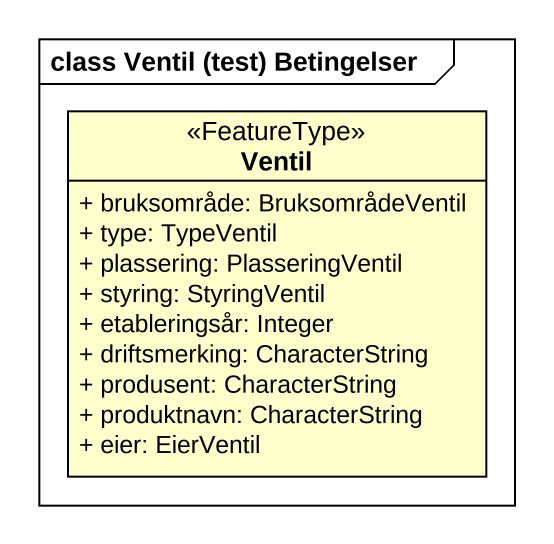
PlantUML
@startuml
mainframe class Ventil (test) Betingelser
hide circle
hide empty members
skinparam classAttributeIconSize 0
class Ventil <<FeatureType>> {
  + bruksområde: BruksområdeVentil
  + type: TypeVentil
  + plassering: PlasseringVentil
  + styring: StyringVentil
  + etableringsår: Integer
  + driftsmerking: CharacterString
  + produsent: CharacterString
  + produktnavn: CharacterString
  + eier: EierVentil
}
@enduml
